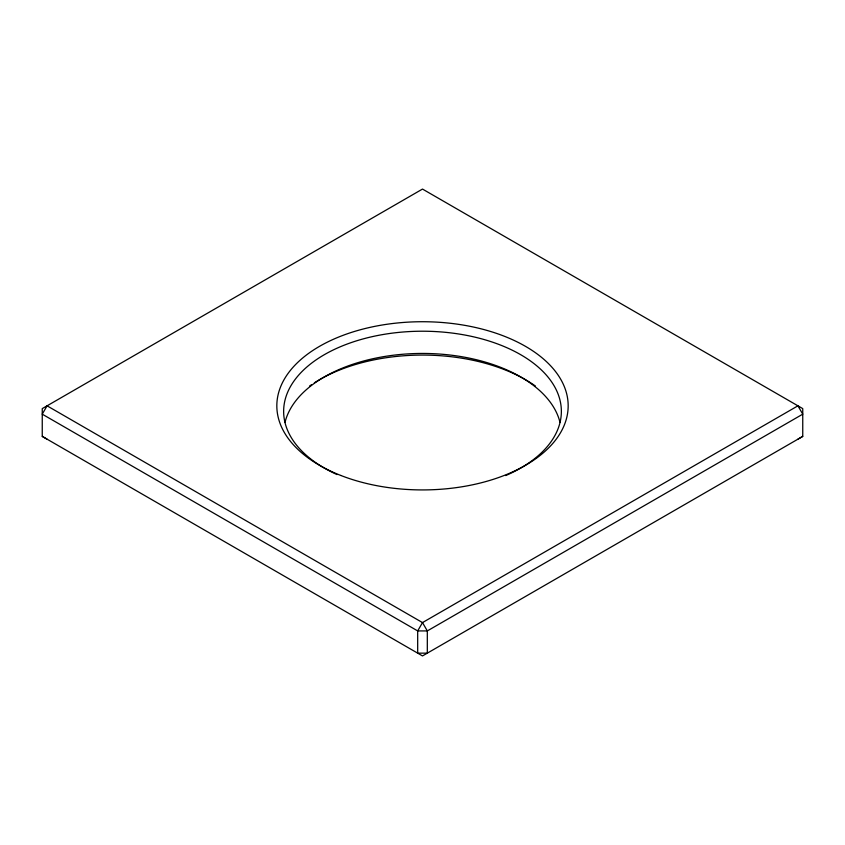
<?xml version="1.0" encoding="UTF-8"?>
<svg xmlns="http://www.w3.org/2000/svg" width="845" height="845" viewBox="0 0 845 845"><rect width="100%" height="100%" fill="white"/><g stroke="black" fill="none" stroke-linecap="round" stroke-linejoin="round"><path stroke-width="1.27" d="M802.75 436.39L422.5 655.931L42.25 436.39L42.25 408.61L422.5 189.069L802.75 408.61L802.75 436.39L797.933 439.178M42.25 436.39L47.066 439.178M337.049 474.573A138.865 80.169 0 0 1 321.015 356.664A138.865 80.169 0 0 1 525.875 357.857A138.865 80.169 0 0 1 505.732 475.555M285.05 422.215A138.865 80.169 0 0 1 422.479 353.442A138.865 80.169 0 0 1 559.95 422.194M309.534 386.08A145.667 84.099 0 0 1 311.435 384.76M314.361 382.827A145.667 84.099 0 0 1 535.445 386.059M47.066 405.822L42.25 414.166L417.683 630.919L427.316 630.919L802.75 414.166L797.933 405.822L422.5 622.585L417.683 630.919L417.683 653.153L427.316 653.153L427.316 630.919L422.5 622.585L47.066 405.822M340.873 475.481A145.667 84.099 0 0 0 567.798 411.811A145.667 84.099 0 0 0 358.829 330.184A145.667 84.099 0 0 0 340.873 475.481"/></g></svg>
